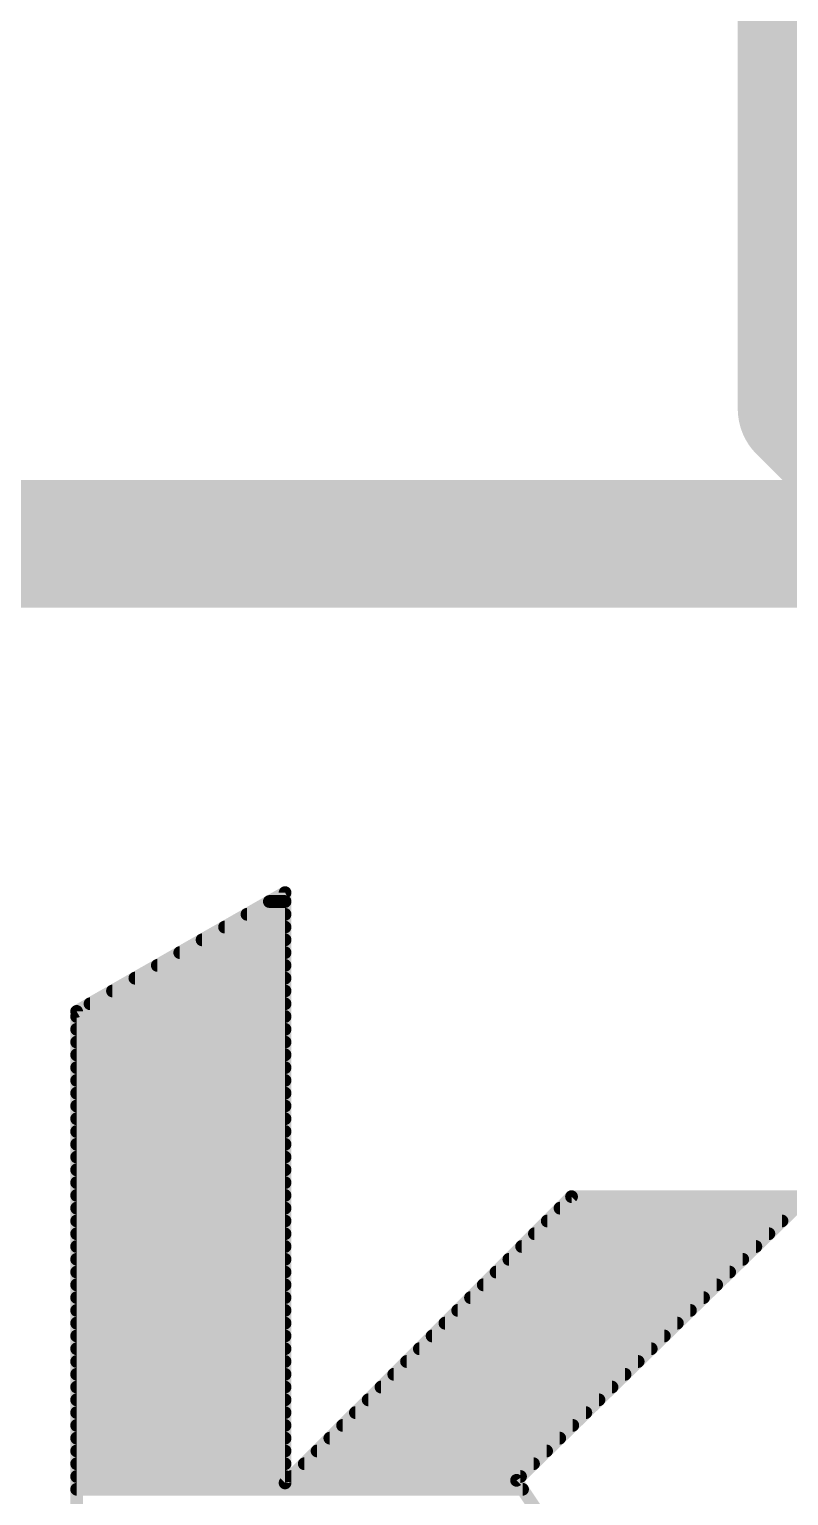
# Model space of a CAD drawing. Extents: x -5.1 to 50.9, y -12.7 to 61.1.
# Drawn here: x 12.182 to 13.69, y 33.668 to 36.583 of the extents above; entities that cross this region are included whole.
import ezdxf

# ---------------------------------------------------------------- set-up
doc = ezdxf.new("R2010")
doc.units = 0
for name, color, linetype in [('1', 12, 'CONTINUOUS'), ('16', 132, 'CONTINUOUS'), ('21', 53, 'CONTINUOUS')]:
    doc.layers.add(name, color=color, linetype=linetype)

msp = doc.modelspace()

# ---------------------------------------------------------------- linework, layer by layer
at = {"layer": '1', "const_width": 0.254}
msp.add_lwpolyline([(7.588, 35.56), (29.21, 35.56)], dxfattribs=at)
at = {"layer": '16', "const_width": 0.254}
for points in [[(13.716, 35.828), (13.716, 43.815)], [(20.32, 29.224), (13.716, 35.828)]]:
    msp.add_lwpolyline(points, dxfattribs=at)
at = {"layer": '16', "const_width": 0.127}
for points in [[(13.7609, 35.8729, 1), (13.6711, 35.7831)], [(13.6525, 35.828, 1), (13.7795, 35.828)]]:
    msp.add_lwpolyline(points, format="xyb", dxfattribs=at)
at = {"layer": '21', "const_width": 0.0254}
for points in [[(12.2758, 34.6304), (12.6898, 34.8666)], [(12.6898, 34.8666), (12.6898, 33.6931)], [(12.6141, 34.8234), (12.6898, 34.8234)], [(12.6586, 34.8488), (12.6898, 34.8488)], [(12.5696, 34.798), (12.6898, 34.798)], [(12.525, 34.7726), (12.6898, 34.7726)], [(12.4805, 34.7472), (12.6898, 34.7472)], [(12.436, 34.7218), (12.6898, 34.7218)], [(12.3915, 34.6964), (12.6898, 34.6964)], [(12.347, 34.671), (12.6898, 34.671)], [(12.2758, 32.6974), (12.2758, 34.6304)], [(12.2758, 34.6202), (12.6898, 34.6202)], [(12.3024, 34.6456), (12.6898, 34.6456)], [(12.2758, 34.5948), (12.6898, 34.5948)], [(12.2758, 34.5694), (12.6898, 34.5694)], [(12.2758, 34.544), (12.6898, 34.544)], [(12.2758, 34.5186), (12.6898, 34.5186)], [(12.2758, 34.4932), (12.6898, 34.4932)], [(12.2758, 34.4678), (12.6898, 34.4678)], [(12.2758, 34.4424), (12.6898, 34.4424)], [(12.2758, 34.417), (12.6898, 34.417)], [(12.2758, 34.3916), (12.6898, 34.3916)], [(12.2758, 34.3662), (12.6898, 34.3662)], [(12.2758, 34.3408), (12.6898, 34.3408)], [(12.2758, 34.3154), (12.6898, 34.3154)], [(12.2758, 34.29), (12.6898, 34.29)], [(12.2758, 34.2646), (12.6898, 34.2646)], [(12.2758, 34.2392), (12.6898, 34.2392)], [(12.6898, 33.6931), (13.2588, 34.2621)], [(13.7262, 34.2621), (13.1496, 33.6982)], [(13.2359, 34.2392), (13.7028, 34.2392)], [(13.2588, 34.2621), (13.7262, 34.2621)], [(12.2758, 34.2138), (12.6898, 34.2138)], [(13.2105, 34.2138), (13.6768, 34.2138)], [(12.2758, 34.1884), (12.6898, 34.1884)], [(13.1851, 34.1884), (13.6508, 34.1884)], [(12.2758, 34.163), (12.6898, 34.163)], [(13.1597, 34.163), (13.6249, 34.163)], [(12.2758, 34.1376), (12.6898, 34.1376)], [(13.1343, 34.1376), (13.5989, 34.1376)], [(12.2758, 34.1122), (12.6898, 34.1122)], [(13.1089, 34.1122), (13.5729, 34.1122)], [(12.2758, 34.0868), (12.6898, 34.0868)], [(13.0835, 34.0868), (13.547, 34.0868)], [(12.2758, 34.0614), (12.6898, 34.0614)], [(12.2758, 34.036), (12.6898, 34.036)], [(13.0327, 34.036), (13.495, 34.036)], [(13.0581, 34.0614), (13.521, 34.0614)], [(12.2758, 34.0106), (12.6898, 34.0106)], [(13.0073, 34.0106), (13.469, 34.0106)], [(12.2758, 33.9852), (12.6898, 33.9852)], [(12.9819, 33.9852), (13.4431, 33.9852)], [(12.2758, 33.9598), (12.6898, 33.9598)], [(12.9565, 33.9598), (13.4171, 33.9598)], [(12.2758, 33.9344), (12.6898, 33.9344)], [(12.9311, 33.9344), (13.3911, 33.9344)], [(12.2758, 33.909), (12.6898, 33.909)], [(12.9057, 33.909), (13.3651, 33.909)], [(12.2758, 33.8836), (12.6898, 33.8836)], [(12.8803, 33.8836), (13.3392, 33.8836)], [(12.2758, 33.8582), (12.6898, 33.8582)], [(12.2758, 33.8328), (12.6898, 33.8328)], [(12.8295, 33.8328), (13.2872, 33.8328)], [(12.8549, 33.8582), (13.3132, 33.8582)], [(12.2758, 33.8074), (12.6898, 33.8074)], [(12.8041, 33.8074), (13.2613, 33.8074)], [(12.2758, 33.782), (12.6898, 33.782)], [(12.7787, 33.782), (13.2353, 33.782)], [(12.2758, 33.7566), (12.6898, 33.7566)], [(12.7533, 33.7566), (13.2093, 33.7566)], [(12.2758, 33.7312), (12.6898, 33.7312)], [(12.7279, 33.7312), (13.1833, 33.7312)], [(12.2758, 33.7058), (12.6898, 33.7058)], [(12.7025, 33.7058), (13.1574, 33.7058)], [(13.1496, 33.6982), (13.8151, 32.7)], [(12.2758, 33.6804), (13.1615, 33.6804)]]:
    msp.add_lwpolyline(points, dxfattribs=at)
at = {"layer": '21', "const_width": 0.0127}
for points in [[(12.6961, 34.8666, 1), (12.6835, 34.8666)], [(12.6929, 34.8611, 1), (12.6867, 34.8721)], [(12.6141, 34.8297, 1), (12.6141, 34.8171)], [(12.6586, 34.8552, 1), (12.6586, 34.8425)], [(12.6898, 34.8425, 1), (12.6898, 34.8552)], [(12.6898, 34.8171, 1), (12.6898, 34.8297)], [(12.5696, 34.8043, 1), (12.5696, 34.7917)], [(12.6898, 34.7917, 1), (12.6898, 34.8043)], [(12.525, 34.779, 1), (12.525, 34.7663)], [(12.6898, 34.7663, 1), (12.6898, 34.779)], [(12.4805, 34.7535, 1), (12.4805, 34.7409)], [(12.6898, 34.7409, 1), (12.6898, 34.7535)], [(12.436, 34.7281, 1), (12.436, 34.7155)], [(12.6898, 34.7155, 1), (12.6898, 34.7281)], [(12.3915, 34.7028, 1), (12.3915, 34.6901)], [(12.6898, 34.6901, 1), (12.6898, 34.7028)], [(12.347, 34.6773, 1), (12.347, 34.6647)], [(12.6898, 34.6647, 1), (12.6898, 34.6773)], [(12.2727, 34.6359, 1), (12.2789, 34.6249)], [(12.2758, 34.6266, 1), (12.2758, 34.6139)], [(12.2821, 34.6304, 1), (12.2695, 34.6304)], [(12.3024, 34.6519, 1), (12.3024, 34.6393)], [(12.6898, 34.6393, 1), (12.6898, 34.6519)], [(12.6898, 34.6139, 1), (12.6898, 34.6266)], [(12.2758, 34.6011, 1), (12.2758, 34.5885)], [(12.6898, 34.5885, 1), (12.6898, 34.6011)], [(12.2758, 34.5757, 1), (12.2758, 34.5631)], [(12.6898, 34.5631, 1), (12.6898, 34.5757)], [(12.2758, 34.5504, 1), (12.2758, 34.5377)], [(12.6898, 34.5377, 1), (12.6898, 34.5504)], [(12.2758, 34.5249, 1), (12.2758, 34.5123)], [(12.6898, 34.5123, 1), (12.6898, 34.5249)], [(12.2758, 34.4995, 1), (12.2758, 34.4869)], [(12.6898, 34.4869, 1), (12.6898, 34.4995)], [(12.2758, 34.4742, 1), (12.2758, 34.4615)], [(12.2758, 34.4487, 1), (12.2758, 34.4361)], [(12.6898, 34.4615, 1), (12.6898, 34.4742)], [(12.6898, 34.4361, 1), (12.6898, 34.4487)], [(12.2758, 34.4233, 1), (12.2758, 34.4107)], [(12.6898, 34.4107, 1), (12.6898, 34.4233)], [(12.2758, 34.398, 1), (12.2758, 34.3853)], [(12.6898, 34.3853, 1), (12.6898, 34.398)], [(12.2758, 34.3725, 1), (12.2758, 34.3599)], [(12.6898, 34.3599, 1), (12.6898, 34.3725)], [(12.2758, 34.3471, 1), (12.2758, 34.3345)], [(12.6898, 34.3345, 1), (12.6898, 34.3471)], [(12.2758, 34.3218, 1), (12.2758, 34.3091)], [(12.6898, 34.3091, 1), (12.6898, 34.3218)], [(12.2758, 34.2963, 1), (12.2758, 34.2837)], [(12.6898, 34.2837, 1), (12.6898, 34.2963)], [(12.2758, 34.2456, 1), (12.2758, 34.2329)], [(12.2758, 34.2709, 1), (12.2758, 34.2583)], [(12.6898, 34.2583, 1), (12.6898, 34.2709)], [(12.6898, 34.2329, 1), (12.6898, 34.2456)], [(13.2359, 34.2456, 1), (13.2359, 34.2329)], [(13.2588, 34.2685, 1), (13.2588, 34.2558)], [(13.2633, 34.2576, 1), (13.2543, 34.2666)], [(12.2758, 34.2201, 1), (12.2758, 34.2075)], [(12.6898, 34.2075, 1), (12.6898, 34.2201)], [(13.2105, 34.2201, 1), (13.2105, 34.2075)], [(13.6768, 34.2075, 1), (13.6768, 34.2201)], [(12.2758, 34.1947, 1), (12.2758, 34.1821)], [(12.6898, 34.1821, 1), (12.6898, 34.1947)], [(13.1851, 34.1947, 1), (13.1851, 34.1821)], [(13.6508, 34.1821, 1), (13.6508, 34.1947)], [(12.2758, 34.1694, 1), (12.2758, 34.1567)], [(12.6898, 34.1567, 1), (12.6898, 34.1694)], [(13.1597, 34.1694, 1), (13.1597, 34.1567)], [(13.6249, 34.1567, 1), (13.6249, 34.1694)], [(12.2758, 34.1439, 1), (12.2758, 34.1313)], [(12.6898, 34.1313, 1), (12.6898, 34.1439)], [(13.1343, 34.1439, 1), (13.1343, 34.1313)], [(13.5989, 34.1313, 1), (13.5989, 34.1439)], [(12.2758, 34.1185, 1), (12.2758, 34.1059)], [(12.6898, 34.1059, 1), (12.6898, 34.1185)], [(13.1089, 34.1185, 1), (13.1089, 34.1059)], [(13.5729, 34.1059, 1), (13.5729, 34.1185)], [(12.2758, 34.0932, 1), (12.2758, 34.0805)], [(12.6898, 34.0805, 1), (12.6898, 34.0932)], [(13.0835, 34.0932, 1), (13.0835, 34.0805)], [(13.547, 34.0805, 1), (13.547, 34.0932)], [(12.2758, 34.0677, 1), (12.2758, 34.0551)], [(12.2758, 34.0423, 1), (12.2758, 34.0297)], [(12.6898, 34.0551, 1), (12.6898, 34.0677)], [(12.6898, 34.0297, 1), (12.6898, 34.0423)], [(13.0327, 34.0423, 1), (13.0327, 34.0297)], [(13.0581, 34.0677, 1), (13.0581, 34.0551)], [(13.495, 34.0297, 1), (13.495, 34.0423)], [(13.521, 34.0551, 1), (13.521, 34.0677)], [(12.2758, 34.017, 1), (12.2758, 34.0043)], [(12.6898, 34.0043, 1), (12.6898, 34.017)], [(13.0073, 34.017, 1), (13.0073, 34.0043)], [(13.469, 34.0043, 1), (13.469, 34.017)], [(12.2758, 33.9915, 1), (12.2758, 33.9789)], [(12.6898, 33.9789, 1), (12.6898, 33.9915)], [(12.9819, 33.9915, 1), (12.9819, 33.9789)], [(13.4431, 33.9789, 1), (13.4431, 33.9915)], [(12.2758, 33.9661, 1), (12.2758, 33.9535)], [(12.6898, 33.9535, 1), (12.6898, 33.9661)], [(12.9565, 33.9661, 1), (12.9565, 33.9535)], [(13.4171, 33.9535, 1), (13.4171, 33.9661)], [(12.2758, 33.9408, 1), (12.2758, 33.9281)], [(12.6898, 33.9281, 1), (12.6898, 33.9408)], [(12.9311, 33.9408, 1), (12.9311, 33.9281)], [(13.3911, 33.9281, 1), (13.3911, 33.9408)], [(12.2758, 33.9153, 1), (12.2758, 33.9027)], [(12.6898, 33.9027, 1), (12.6898, 33.9153)], [(12.9057, 33.9153, 1), (12.9057, 33.9027)], [(13.3651, 33.9027, 1), (13.3651, 33.9153)], [(12.2758, 33.8899, 1), (12.2758, 33.8773)], [(12.6898, 33.8773, 1), (12.6898, 33.8899)], [(12.8803, 33.8899, 1), (12.8803, 33.8773)], [(13.3392, 33.8773, 1), (13.3392, 33.8899)], [(12.2758, 33.8646, 1), (12.2758, 33.8519)], [(12.2758, 33.8391, 1), (12.2758, 33.8265)], [(12.6898, 33.8519, 1), (12.6898, 33.8646)], [(12.6898, 33.8265, 1), (12.6898, 33.8391)], [(12.8295, 33.8391, 1), (12.8295, 33.8265)], [(12.8549, 33.8646, 1), (12.8549, 33.8519)], [(13.2872, 33.8265, 1), (13.2872, 33.8391)], [(13.3132, 33.8519, 1), (13.3132, 33.8646)], [(12.2758, 33.8137, 1), (12.2758, 33.8011)], [(12.6898, 33.8011, 1), (12.6898, 33.8137)], [(12.8041, 33.8137, 1), (12.8041, 33.8011)], [(13.2613, 33.8011, 1), (13.2613, 33.8137)], [(12.2758, 33.7884, 1), (12.2758, 33.7757)], [(12.6898, 33.7757, 1), (12.6898, 33.7884)], [(12.7787, 33.7884, 1), (12.7787, 33.7757)], [(13.2353, 33.7757, 1), (13.2353, 33.7884)], [(12.2758, 33.7629, 1), (12.2758, 33.7503)], [(12.6898, 33.7503, 1), (12.6898, 33.7629)], [(12.7533, 33.7629, 1), (12.7533, 33.7503)], [(13.2093, 33.7503, 1), (13.2093, 33.7629)], [(12.2758, 33.7375, 1), (12.2758, 33.7249)], [(12.6898, 33.7249, 1), (12.6898, 33.7375)], [(12.7279, 33.7375, 1), (12.7279, 33.7249)], [(13.1833, 33.7249, 1), (13.1833, 33.7375)], [(12.2758, 33.7122, 1), (12.2758, 33.6995)], [(12.6853, 33.6976, 1), (12.6943, 33.6886)], [(12.6835, 33.6931, 1), (12.6961, 33.6931)], [(12.6898, 33.6995, 1), (12.6898, 33.7122)], [(12.7025, 33.7122, 1), (12.7025, 33.6995)], [(13.1549, 33.7017, 1), (13.1443, 33.6947)], [(13.1452, 33.7027, 1), (13.154, 33.6937)], [(13.1574, 33.6995, 1), (13.1574, 33.7122)], [(12.2758, 33.6867, 1), (12.2758, 33.6741)], [(13.1615, 33.6741, 1), (13.1615, 33.6867)]]:
    msp.add_lwpolyline(points, format="xyb", dxfattribs=at)

doc.saveas('drawing.dxf')
